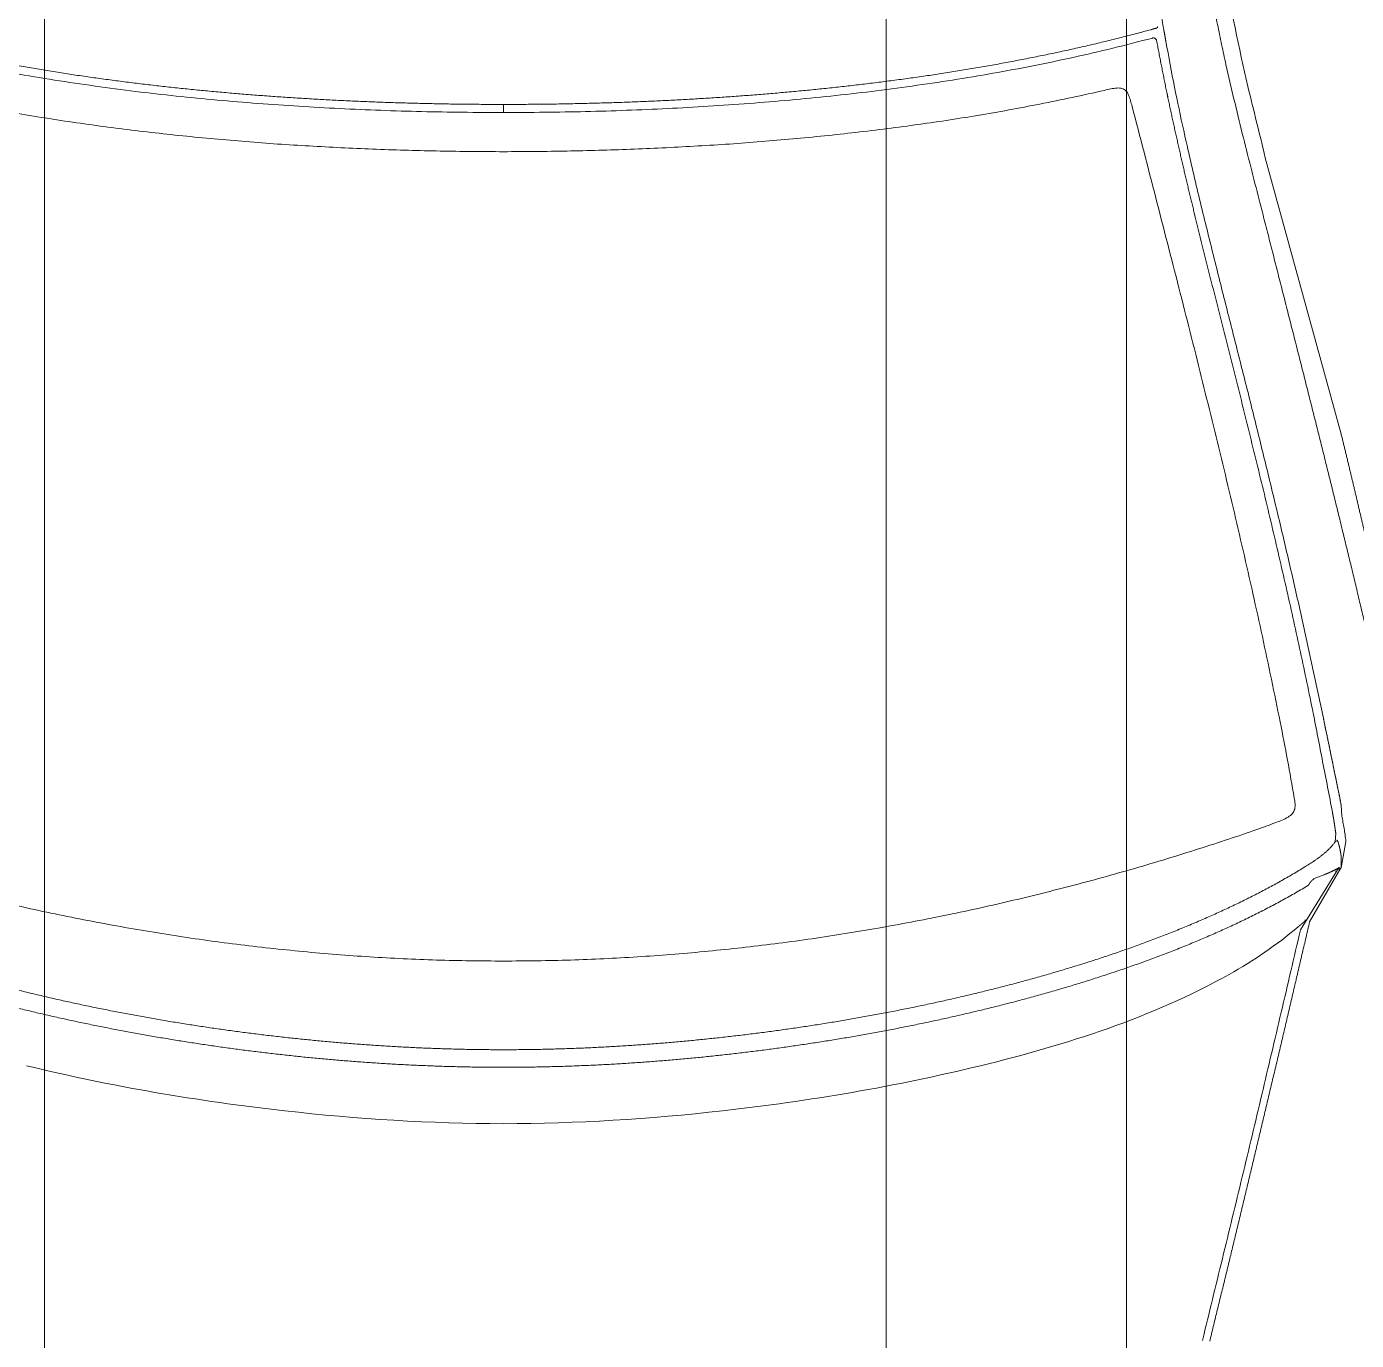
# Model space of a CAD drawing. Header units: metres. Extents: x -13933 to 152404, y -7861 to 21912.
# Drawn here: x 112418.8 to 112529.5, y 2837.1 to 2946.4 of the extents above; entities that cross this region are included whole.
import ezdxf
from ezdxf.xclip import XClip

# ---------------------------------------------------------------- set-up
doc = ezdxf.new("R2010")
doc.units = ezdxf.units.M
doc.header["$LTSCALE"] = 100
doc.header["$MEASUREMENT"] = 0
doc.header["$XCLIPFRAME"] = 0
doc.layers.get('0').update_dxf_attribs({"color": 9, "lineweight": 9})
doc.layers.add('04', color=9, linetype='Continuous', lineweight=9)
doc.layers.add('06B', color=9, linetype='Continuous', lineweight=9)

# ---------------------------------------------------------------- blocks, each defined once
blk = doc.blocks.new('p-araba-polo')
at = {"extrusion": (0, 0, -1)}
for p, q in [((1.1066, 0.7007), (1.0845, 0.6967)), ((1.1367, 0.6968), (1.1276, 0.6974)), ((1.033, 0.6629), (1.0852, 0.695)), ((1.0841, 0.6962), (1.0396, 0.6705)), ((1.1073, 0.6936), (1.1062, 0.6918)), ((1.1134, 0.6923), (1.1062, 0.6918)), ((1.1134, 0.6923), (1.1134, 0.6923)), ((1.6752, 0.6337), (1.4464, 0.6965)), ((1.2187, 0.6724), (1.2188, 0.6725)), ((1.7726, 0.5433), (1.7726, 0.5433)), ((1.7128, 0), (1.7144, 0))]:
    blk.add_line(p, q, dxfattribs=at)
blk.add_line((1.7128, 0), (1.7144, 0))
for points, degree in [([(1.4464, 0.6965), (1.4197, 0.7031), (1.3921, 0.7096), (1.3643, 0.7162), (1.337, 0.7225), (1.3115, 0.7281), (1.2887, 0.7329)], 6), ([(1.2801, 0.7182), (1.3375, 0.7048), (1.3962, 0.6905), (1.4555, 0.6757), (1.5157, 0.6603), (1.5772, 0.6447), (1.6401, 0.6286)], 6), ([(1.0847, 0.695), (1.0835, 0.6928), (1.0823, 0.6906), (1.0812, 0.6883), (1.0802, 0.686), (1.0792, 0.6836)], 5), ([(1.0819, 0.692), (1.0819, 0.692), (1.0819, 0.692), (1.0819, 0.6919)], 3), ([(1.0835, 0.6949), (1.0837, 0.6952), (1.0838, 0.6954), (1.0839, 0.6957), (1.084, 0.6959), (1.0841, 0.6962)], 5), ([(1.0852, 0.695), (1.0851, 0.695), (1.085, 0.695), (1.0849, 0.695), (1.0848, 0.695), (1.0846, 0.695)], 5), ([(1.0847, 0.695), (1.0849, 0.695), (1.085, 0.695), (1.0852, 0.695)], 3), ([(1.0856, 0.6968), (1.0855, 0.6968), (1.0854, 0.6968), (1.0853, 0.6968)], 3), ([(1.0853, 0.6665), (1.0897, 0.6737), (1.0944, 0.6806), (1.0995, 0.687), (1.1062, 0.6918)], 4), ([(1.0895, 0.6969), (1.0887, 0.6969), (1.088, 0.6968), (1.0872, 0.6968), (1.0864, 0.6968), (1.0856, 0.6968)], 5), ([(1.0904, 0.6969), (1.0901, 0.6969), (1.0898, 0.6969), (1.0895, 0.6969)], 3), ([(1.093, 0.6968), (1.0935, 0.6968), (1.094, 0.6968), (1.0944, 0.6967), (1.0949, 0.6967), (1.0954, 0.6966)], 5), ([(1.0954, 0.6966), (1.0957, 0.6966), (1.0959, 0.6965), (1.0962, 0.6965), (1.0964, 0.6965), (1.0967, 0.6964)], 5), ([(1.0967, 0.6964), (1.0963, 0.6965), (1.0958, 0.6965), (1.0954, 0.6966)], 3), ([(1.0967, 0.6964), (1.0969, 0.6964), (1.0972, 0.6963), (1.0974, 0.6963), (1.0977, 0.6962), (1.0979, 0.6962)], 5), ([(1.0979, 0.6962), (1.0975, 0.6963), (1.0971, 0.6963), (1.0967, 0.6964)], 3), ([(1.0979, 0.6962), (1.0992, 0.696), (1.1005, 0.6957), (1.1018, 0.6955), (1.103, 0.6951), (1.1043, 0.6947)], 5), ([(1.1043, 0.6947), (1.1046, 0.6947), (1.1048, 0.6946), (1.1051, 0.6945), (1.1054, 0.6944), (1.1056, 0.6943)], 5), ([(1.1056, 0.6943), (1.1052, 0.6945), (1.1048, 0.6946), (1.1043, 0.6947)], 3), ([(1.1056, 0.6943), (1.1057, 0.6943), (1.1058, 0.6942), (1.1059, 0.6942), (1.1059, 0.6942), (1.106, 0.6942)], 5), ([(1.106, 0.6942), (1.1059, 0.6942), (1.1057, 0.6943), (1.1056, 0.6943)], 3), ([(1.106, 0.6942), (1.1063, 0.6941), (1.1065, 0.694), (1.1067, 0.6939), (1.107, 0.6938), (1.1073, 0.6936)], 5), ([(1.106, 0.6942), (1.106, 0.6942), (1.106, 0.6942), (1.106, 0.6942)], 3), ([(1.1062, 0.6922), (1.1062, 0.6921), (1.1062, 0.6921), (1.1062, 0.692), (1.1062, 0.692), (1.1062, 0.6919)], 5), ([(1.1062, 0.6922), (1.1062, 0.6921), (1.1062, 0.6921), (1.1062, 0.692), (1.1062, 0.692), (1.1062, 0.6919)], 5), ([(1.1062, 0.6919), (1.1062, 0.6919), (1.1062, 0.6919), (1.1062, 0.6919), (1.1062, 0.6919), (1.1062, 0.6919)], 5), ([(1.1062, 0.6919), (1.1062, 0.6919), (1.1062, 0.6919), (1.1062, 0.6919)], 3), ([(1.1073, 0.6936), (1.1073, 0.6935), (1.1074, 0.6935), (1.1074, 0.6934), (1.1074, 0.6934), (1.1075, 0.6933)], 5), ([(1.131, 0.6895), (1.1285, 0.6899), (1.126, 0.6904), (1.1235, 0.6908), (1.121, 0.6912), (1.1184, 0.6916), (1.1159, 0.6919), (1.1134, 0.6923)], 7), ([(1.1356, 0.6887), (1.1356, 0.6887), (1.1356, 0.6886), (1.1355, 0.6886), (1.1355, 0.6886), (1.1355, 0.6886)], 5), ([(1.1355, 0.6886), (1.1355, 0.6886), (1.1355, 0.6886), (1.1356, 0.6886), (1.1356, 0.6887), (1.1356, 0.6887)], 5), ([(1.2091, 0.682), (1.1946, 0.685), (1.1801, 0.688), (1.1656, 0.691), (1.1511, 0.6939), (1.1367, 0.6968)], 5), ([(1.1649, 0.6915), (1.1649, 0.6915), (1.1649, 0.6915)], 2), ([(1.0396, 0.6705), (0.9891, 0.6588), (0.9388, 0.647), (0.8888, 0.6352), (0.839, 0.6234), (0.7894, 0.6115), (0.7401, 0.5995), (0.6909, 0.5874)], 7), ([(0.9187, 0), (0.9187, 0.0992), (0.9262, 0.1979), (0.9398, 0.2961), (0.9595, 0.3936), (0.9846, 0.4892), (1.0189, 0.5845), (1.0701, 0.6696)], 7), ([(1.0853, 0.6665), (1.0348, 0.5843), (0.9999, 0.4894), (0.9745, 0.3944), (0.9546, 0.2963), (0.9409, 0.1982), (0.9333, 0.099), (0.9333, 0)], 7), ([(1.0419, 0.6684), (1.0406, 0.6669), (1.0392, 0.6654), (1.0379, 0.6639), (1.0366, 0.6624), (1.0354, 0.6609)], 5), ([(1.0354, 0.6609), (1.0366, 0.6624), (1.0379, 0.6639), (1.0392, 0.6654), (1.0406, 0.6669), (1.0419, 0.6684)], 5), ([(1.0412, 0.6668), (1.0411, 0.6669), (1.041, 0.667), (1.0408, 0.6672)], 3), ([(1.0412, 0.6668), (1.0411, 0.6668), (1.0411, 0.6669), (1.041, 0.667), (1.0409, 0.6671), (1.0408, 0.6672)], 5), ([(1.0418, 0.6684), (1.0419, 0.6684), (1.0419, 0.6684), (1.0419, 0.6684), (1.0419, 0.6684), (1.0419, 0.6684), (1.0419, 0.6684)], 6), ([(1.0419, 0.6684), (1.0419, 0.6684), (1.0419, 0.6684), (1.0419, 0.6684), (1.0419, 0.6684), (1.0419, 0.6684), (1.0419, 0.6684)], 6), ([(1.07, 0.6707), (1.07, 0.6707), (1.07, 0.6707), (1.07, 0.6707), (1.07, 0.6707), (1.07, 0.6707)], 5), ([(1.07, 0.6707), (1.07, 0.6707), (1.07, 0.6707), (1.07, 0.6707), (1.07, 0.6707), (1.07, 0.6707)], 5), ([(1.0701, 0.6696), (1.0708, 0.6699), (1.0714, 0.6703), (1.0721, 0.6707), (1.0728, 0.6713), (1.0733, 0.6717), (1.0739, 0.6723)], 6), ([(1.2188, 0.6725), (1.2188, 0.6724), (1.2188, 0.6724), (1.2188, 0.6724), (1.2188, 0.6724), (1.2188, 0.6724), (1.2187, 0.6724)], 6), ([(1.0354, 0.6609), (1.0204, 0.6432), (1.0073, 0.6239), (0.996, 0.6037)], 3), ([(0.996, 0.6037), (0.96, 0.5393), (0.9375, 0.4684), (0.92, 0.3968)], 3), ([(1.6292, 0.5746), (1.6467, 0.5703), (1.6643, 0.5661), (1.682, 0.562), (1.6998, 0.558), (1.7178, 0.554), (1.7359, 0.5503), (1.7542, 0.5467), (1.7726, 0.5433)], 8), ([(1.6335, 0.5735), (1.6336, 0.5736), (1.6336, 0.5736), (1.6336, 0.5737), (1.6336, 0.5737), (1.6336, 0.5738), (1.6336, 0.5738)], 6), ([(1.6336, 0.5738), (1.6336, 0.5737), (1.6335, 0.5735)], 2), ([(1.7256, 0.5525), (1.7256, 0.5526), (1.7256, 0.5526), (1.7256, 0.5527)], 3), ([(1.7283, 0.552), (1.7274, 0.5522), (1.7264, 0.5525), (1.7256, 0.5526)], 3), ([(1.7256, 0.5526), (1.7256, 0.5526), (1.7256, 0.5525)], 2), ([(1.7811, 0.5493), (1.7792, 0.5497), (1.7774, 0.55), (1.7755, 0.5503), (1.7736, 0.5507), (1.7718, 0.551)], 5), ([(1.7748, 0.5406), (1.7748, 0.5411), (1.7747, 0.5416), (1.7745, 0.542), (1.7742, 0.5425), (1.7739, 0.5428), (1.7735, 0.5431), (1.7731, 0.5432), (1.7726, 0.5433)], 8), ([(1.7827, 0.5422), (1.7823, 0.5409), (1.782, 0.5396), (1.7816, 0.5384)], 3), ([(1.7827, 0.5422), (1.7825, 0.5414), (1.7823, 0.5406), (1.7821, 0.5399), (1.7818, 0.5391), (1.7816, 0.5384)], 5), ([(1.7832, 0.5436), (1.7831, 0.5434), (1.783, 0.5432), (1.7829, 0.5429), (1.7828, 0.5427), (1.7827, 0.5424), (1.7827, 0.5422)], 6), ([(1.7842, 0.5439), (1.784, 0.5439), (1.7837, 0.544), (1.7835, 0.5439), (1.7834, 0.5438), (1.7832, 0.5436)], 5), ([(1.7816, 0.5384), (1.7532, 0.4338), (1.735, 0.3261), (1.7248, 0.2176), (1.7195, 0.1088), (1.7195, 0)], 5), ([(1.7748, 0.5406), (1.7748, 0.5403), (1.7748, 0.5401), (1.7747, 0.5398)], 3), ([(1.7776, 0.523), (1.7776, 0.523), (1.7776, 0.523), (1.7776, 0.523)], 3), ([(0.9187, 0), (0.9187, -0.0992), (0.9262, -0.1979), (0.9398, -0.2961), (0.9595, -0.3936), (0.9846, -0.4892), (1.0189, -0.5845), (1.0701, -0.6696)], 7), ([(1.0853, -0.6665), (1.0348, -0.5843), (0.9999, -0.4894), (0.9745, -0.3944), (0.9546, -0.2963), (0.9409, -0.1982), (0.9333, -0.099), (0.9333, 0)], 7), ([(1.7144, 0), (1.7154, 0), (1.7162, 0), (1.7165, 0)], 3), ([(1.7144, 0), (1.7154, 0), (1.7162, 0), (1.7165, 0)], 3), ([(1.7195, 0), (1.718, 0), (1.7164, 0), (1.7157, 0), (1.7164, 0), (1.717, 0)], 5), ([(1.7195, 0), (1.718, 0), (1.7164, 0), (1.7157, 0), (1.7164, 0), (1.717, 0)], 5), ([(1.7165, 0), (1.7168, 0), (1.717, 0), (1.7173, 0), (1.7176, 0), (1.7178, 0)], 5), ([(1.7165, 0), (1.7168, 0), (1.717, 0), (1.7173, 0), (1.7176, 0), (1.7178, 0)], 5), ([(1.7816, -0.5384), (1.7532, -0.4338), (1.735, -0.3261), (1.7248, -0.2176), (1.7195, -0.1088), (1.7195, 0)], 5)]:
    blk.add_open_spline(points, degree=degree)
for points, degree, knots in [([(1.1066, 0.7007), (1.1085, 0.7005), (1.1121, 0.7001), (1.1174, 0.6992), (1.1226, 0.6983), (1.1259, 0.6977), (1.1276, 0.6974)], 3, [0, 0, 0, 0, 0.249853, 0.499728, 0.749768, 1, 1, 1, 1]), ([(1.0835, 0.6949), (1.0835, 0.6949), (1.0835, 0.6949), (1.0835, 0.6949), (1.0835, 0.6949), (1.0835, 0.6949), (1.0835, 0.6949), (1.0835, 0.6949), (1.0835, 0.6949), (1.0835, 0.6949), (1.0835, 0.6949)], 5, [0, 0, 0, 0, 0, 0, 1, 1, 1, 1, 1, 1.000001, 1.000001, 1.000001, 1.000001, 1.000001, 1.000001]), ([(1.0853, 0.6968), (1.0851, 0.6968), (1.0847, 0.6968), (1.0844, 0.6966), (1.0841, 0.6965), (1.0841, 0.6963), (1.0841, 0.6962)], 3, [0, 0, 0, 0, 0.226641, 0.489612, 0.73866, 1, 1, 1, 1]), ([(1.093, 0.6968), (1.0925, 0.6969), (1.0916, 0.6969), (1.0908, 0.6969), (1.0904, 0.6969)], 3, [0, 0, 0, 0, 0.627101, 1, 1, 1, 1]), ([(1.0954, 0.6966), (1.095, 0.6967), (1.0942, 0.6968), (1.0934, 0.6968), (1.093, 0.6968)], 3, [0, 0, 0, 0, 0.505636, 1, 1, 1, 1]), ([(1.1073, 0.6936), (1.1072, 0.6936), (1.107, 0.6938), (1.1066, 0.6939), (1.1062, 0.6941), (1.106, 0.6942)], 3, [0, 0, 0, 0, 0.23445, 0.472231, 1, 1, 1, 1]), ([(1.1075, 0.6933), (1.1074, 0.6934), (1.1074, 0.6935), (1.1073, 0.6935), (1.1073, 0.6936)], 3, [0, 0, 0, 0, 0.501057, 1, 1, 1, 1]), ([(1.2133, 0.6735), (1.2066, 0.6748), (1.1931, 0.6775), (1.1725, 0.6814), (1.1518, 0.6855), (1.1379, 0.6882), (1.131, 0.6895)], 3, [0, 0, 0, 0, 0.24266, 0.489789, 0.74853, 1, 1, 1, 1]), ([(1.1367, 0.6968), (1.1487, 0.6944), (1.1728, 0.6895), (1.197, 0.6845), (1.2091, 0.682)], 3, [0, 0, 0, 0, 0.500039, 1, 1, 1, 1]), ([(1.0739, 0.6723), (1.0744, 0.6729), (1.0755, 0.6741), (1.0761, 0.6756), (1.0764, 0.6763)], 3, [0, 0, 0, 0, 0.499911, 1, 1, 1, 1]), ([(1.0764, 0.6763), (1.0769, 0.6775), (1.0778, 0.68), (1.0787, 0.6824), (1.0792, 0.6836)], 3, [0, 0, 0, 0, 0.511036, 1, 1, 1, 1]), ([(1.2091, 0.682), (1.2227, 0.6791), (1.2499, 0.6734), (1.2909, 0.6644), (1.332, 0.6551), (1.3732, 0.6454), (1.4146, 0.6354), (1.4562, 0.6252), (1.4981, 0.6147), (1.5403, 0.604), (1.5829, 0.5932), (1.6118, 0.5861), (1.6262, 0.5825)], 3, [0, 0, 0, 0, 0.100037, 0.200068, 0.300092, 0.40011, 0.500119, 0.600116, 0.700093, 0.80005, 0.900005, 1, 1, 1, 1]), ([(1.6292, 0.5746), (1.6202, 0.5768), (1.6022, 0.5812), (1.5755, 0.5879), (1.5489, 0.5947), (1.5225, 0.6013), (1.4962, 0.608), (1.47, 0.6146), (1.4439, 0.621), (1.4179, 0.6274), (1.3921, 0.6337), (1.3663, 0.6398), (1.3406, 0.6458), (1.315, 0.6517), (1.2895, 0.6574), (1.264, 0.6629), (1.2386, 0.6683), (1.2217, 0.6718), (1.2133, 0.6735)], 3, [0, 0, 0, 0, 0.0625, 0.125, 0.1875, 0.25, 0.3125, 0.375, 0.4375, 0.5, 0.5625, 0.625, 0.6875, 0.75, 0.8125, 0.875, 0.9375, 1, 1, 1, 1]), ([(1.033, 0.6629), (1.0101, 0.6576), (0.9644, 0.6469), (0.8959, 0.6308), (0.8275, 0.6145), (0.7594, 0.598), (0.7142, 0.5869), (0.6916, 0.5814)], 3, [0, 0, 0, 0, 0.200074, 0.400125, 0.600159, 0.800117, 1, 1, 1, 1]), ([(1.1426, 0.6577), (1.141, 0.658), (1.1379, 0.6585), (1.1335, 0.6585), (1.1295, 0.6564), (1.1265, 0.6525), (1.1242, 0.6477), (1.1229, 0.6442), (1.1222, 0.6424)], 3, [0, 0, 0, 0, 0.19548, 0.351811, 0.493077, 0.645392, 0.816793, 1, 1, 1, 1]), ([(1.1222, 0.6424), (1.1229, 0.6442), (1.1242, 0.6477), (1.1265, 0.6525), (1.1295, 0.6564), (1.1335, 0.6585), (1.1379, 0.6585), (1.141, 0.658), (1.1426, 0.6577)], 3, [0, 0, 0, 0, 0.183207, 0.354608, 0.506923, 0.648189, 0.80452, 1, 1, 1, 1]), ([(1.2061, 0.646), (1.1954, 0.6481), (1.1743, 0.6523), (1.1532, 0.6559), (1.1426, 0.6577)], 3, [0, 0, 0, 0, 0.502145, 1, 1, 1, 1]), ([(1.0993, 0.5749), (1.102, 0.5834), (1.1072, 0.5996), (1.1147, 0.6221), (1.1199, 0.6361), (1.1222, 0.6424)], 3, [0, 0, 0, 0, 0.374907, 0.71679, 1, 1, 1, 1]), ([(1.2061, 0.646), (1.2178, 0.6436), (1.2414, 0.6388), (1.2769, 0.6313), (1.3126, 0.6234), (1.3484, 0.6153), (1.3843, 0.6069), (1.4204, 0.5983), (1.4567, 0.5894), (1.4933, 0.5804), (1.53, 0.5712), (1.567, 0.5618), (1.6042, 0.5523), (1.6418, 0.5426), (1.6796, 0.5329), (1.7052, 0.5262), (1.7179, 0.5229)], 3, [0, 0, 0, 0, 0.071429, 0.142858, 0.214287, 0.285715, 0.357144, 0.428573, 0.500002, 0.571431, 0.642859, 0.714288, 0.785716, 0.857144, 0.928573, 1, 1, 1, 1]), ([(1.6752, 0.6337), (1.6948, 0.629), (1.7773, 0.6078), (1.8911, 0.588), (2.0311, 0.5758), (2.1008, 0.5714), (2.1455, 0.5692)], 3, [0, 0, 0, 0, 0.136471, 0.572595, 0.726753, 1, 1, 1, 1]), ([(1.8723, 0.5789), (1.8664, 0.5798), (1.8547, 0.5816), (1.8372, 0.5844), (1.8199, 0.5874), (1.8029, 0.5905), (1.786, 0.5939), (1.7693, 0.5973), (1.7387, 0.604), (1.6953, 0.6144), (1.6584, 0.6239), (1.6401, 0.6286)], 3, [0, 0, 0, 0, 0.072134, 0.144011, 0.215657, 0.287101, 0.358371, 0.42949, 0.500474, 0.752092, 1, 1, 1, 1]), ([(1.6262, 0.5825), (1.6339, 0.5807), (1.6494, 0.5769), (1.6733, 0.5713), (1.7014, 0.5649), (1.7341, 0.558), (1.7591, 0.5533), (1.7718, 0.551)], 3, [0, 0, 0, 0, 0.162021, 0.32887, 0.500021, 0.74634, 1, 1, 1, 1]), ([(1.007, 0), (1.0071, 0.0093), (1.0072, 0.0278), (1.0078, 0.0557), (1.0089, 0.0835), (1.0105, 0.1113), (1.0124, 0.1391), (1.0149, 0.1668), (1.0177, 0.1945), (1.0209, 0.2221), (1.0246, 0.2497), (1.0287, 0.2773), (1.0332, 0.3047), (1.0381, 0.3322), (1.0434, 0.3595), (1.049, 0.3867), (1.0551, 0.4139), (1.0616, 0.441), (1.0684, 0.468), (1.0756, 0.4949), (1.0831, 0.5217), (1.091, 0.5484), (1.0965, 0.5661), (1.0993, 0.5749)], 3, [0, 0, 0, 0, 0.047619, 0.095238, 0.142857, 0.190476, 0.238095, 0.285714, 0.333333, 0.380952, 0.428571, 0.47619, 0.523809, 0.571428, 0.619047, 0.666666, 0.714285, 0.761904, 0.809523, 0.857143, 0.904762, 0.952381, 1, 1, 1, 1]), ([(1.7718, 0.551), (1.7733, 0.5507), (1.7764, 0.5502), (1.7795, 0.5496), (1.7811, 0.5493)], 3, [0, 0, 0, 0, 0.5, 1, 1, 1, 1]), ([(1.7748, 0.5406), (1.7748, 0.5409), (1.7747, 0.5416), (1.7742, 0.5424), (1.7735, 0.5431), (1.7729, 0.5432), (1.7726, 0.5433)], 3, [0, 0, 0, 0, 0.250001, 0.500007, 0.750005, 1, 1, 1, 1]), ([(1.7811, 0.5493), (1.7869, 0.5483), (1.7986, 0.5463), (1.8165, 0.5434), (1.8347, 0.5406), (1.8532, 0.5379), (1.8721, 0.5354), (1.8913, 0.533), (1.9187, 0.5299), (1.9546, 0.5264), (1.9991, 0.5226), (2.0291, 0.5206), (2.0442, 0.5196)], 3, [0, 0, 0, 0, 0.068934, 0.138708, 0.209326, 0.28079, 0.353094, 0.426221, 0.500139, 0.664458, 0.831511, 1, 1, 1, 1]), ([(1.7832, 0.5436), (1.7831, 0.5434), (1.7829, 0.5429), (1.7827, 0.5424), (1.7827, 0.5422)], 3, [0, 0, 0, 0, 0.483515, 1, 1, 1, 1]), ([(1.7842, 0.5439), (1.784, 0.5439), (1.7836, 0.544), (1.7833, 0.5437), (1.7832, 0.5436)], 3, [0, 0, 0, 0, 0.530721, 1, 1, 1, 1]), ([(1.7128, 0), (1.7128, 0.0114), (1.7129, 0.0341), (1.7135, 0.0682), (1.7145, 0.1023), (1.716, 0.1363), (1.7179, 0.1703), (1.7202, 0.2043), (1.7231, 0.2383), (1.7264, 0.2722), (1.7302, 0.3061), (1.7347, 0.3398), (1.7397, 0.3735), (1.7453, 0.4071), (1.7515, 0.4405), (1.7585, 0.4738), (1.7661, 0.5069), (1.7718, 0.5288), (1.7747, 0.5398)], 3, [0, 0, 0, 0, 0.0625, 0.125001, 0.187501, 0.250001, 0.312502, 0.375002, 0.437502, 0.500002, 0.562502, 0.625002, 0.687502, 0.750002, 0.812502, 0.875001, 0.937501, 1, 1, 1, 1]), ([(1.7747, 0.5398), (1.7747, 0.5399), (1.7748, 0.5402), (1.7748, 0.5405), (1.7748, 0.5406)], 3, [0, 0, 0, 0, 0.499981, 1, 1, 1, 1]), ([(1.7179, 0.5229), (1.7195, 0.5224), (1.7226, 0.5216), (1.7271, 0.5202), (1.7308, 0.5181), (1.7331, 0.5145), (1.7333, 0.5099), (1.7324, 0.505), (1.7316, 0.5016), (1.7312, 0.4998)], 3, [0, 0, 0, 0, 0.155607, 0.308809, 0.443172, 0.561441, 0.688648, 0.838161, 1, 1, 1, 1]), ([(1.7312, 0.4998), (1.7316, 0.5016), (1.7324, 0.505), (1.7333, 0.5099), (1.7331, 0.5145), (1.7308, 0.5181), (1.7271, 0.5202), (1.7226, 0.5216), (1.7195, 0.5224), (1.7179, 0.5229)], 3, [0, 0, 0, 0, 0.161839, 0.311352, 0.438559, 0.556828, 0.691191, 0.844393, 1, 1, 1, 1]), ([(1.7198, 0.4462), (1.7216, 0.4552), (1.7252, 0.4731), (1.7292, 0.4909), (1.7312, 0.4998)], 3, [0, 0, 0, 0, 0.5006, 1, 1, 1, 1]), ([(1.7312, 0.4998), (1.7292, 0.4909), (1.7252, 0.4731), (1.7216, 0.4552), (1.7198, 0.4462)], 3, [0, 0, 0, 0, 0.4994, 1, 1, 1, 1]), ([(1.7198, 0.4462), (1.7181, 0.4376), (1.7148, 0.4203), (1.7103, 0.3943), (1.7061, 0.3683), (1.7024, 0.3422), (1.6989, 0.316), (1.6958, 0.2898), (1.693, 0.2636), (1.6905, 0.2373), (1.6882, 0.211), (1.6863, 0.1847), (1.6847, 0.1584), (1.6833, 0.132), (1.6821, 0.1056), (1.6813, 0.0792), (1.6807, 0.0528), (1.6803, 0.0264), (1.6802, 0.0088), (1.6802, 0)], 3, [0, 0, 0, 0, 0.058823, 0.117647, 0.17647, 0.235293, 0.294117, 0.35294, 0.411764, 0.470587, 0.529411, 0.588235, 0.647058, 0.705882, 0.764705, 0.823529, 0.882353, 0.941176, 1, 1, 1, 1]), ([(0.92, 0.3968), (0.9028, 0.3261), (0.8804, 0.1943), (0.8718, 0.0608), (0.8718, 0)], 3, [0, 0, 0, 0, 0.54461, 1, 1, 1, 1]), ([(0.92, -0.3968), (0.9028, -0.3261), (0.8804, -0.1943), (0.8718, -0.0608), (0.8718, 0)], 3, [0, 0, 0, 0, 0.54461, 1, 1, 1, 1]), ([(1.007, 0), (1.0071, -0.0093), (1.0072, -0.0278), (1.0078, -0.0557), (1.0089, -0.0835), (1.0105, -0.1113), (1.0124, -0.1391), (1.0149, -0.1668), (1.0177, -0.1945), (1.0209, -0.2221), (1.0246, -0.2497), (1.0287, -0.2773), (1.0332, -0.3047), (1.0381, -0.3322), (1.0434, -0.3595), (1.049, -0.3867), (1.0551, -0.4139), (1.0616, -0.441), (1.0684, -0.468), (1.0756, -0.4949), (1.0831, -0.5217), (1.091, -0.5484), (1.0965, -0.5661), (1.0993, -0.5749)], 3, [0, 0, 0, 0, 0.047619, 0.095238, 0.142857, 0.190476, 0.238095, 0.285714, 0.333333, 0.380952, 0.428571, 0.47619, 0.523809, 0.571428, 0.619047, 0.666666, 0.714285, 0.761904, 0.809523, 0.857143, 0.904762, 0.952381, 1, 1, 1, 1]), ([(1.7198, -0.4462), (1.7181, -0.4376), (1.7148, -0.4203), (1.7103, -0.3943), (1.7061, -0.3683), (1.7024, -0.3422), (1.6989, -0.316), (1.6958, -0.2898), (1.693, -0.2636), (1.6905, -0.2373), (1.6882, -0.211), (1.6863, -0.1847), (1.6847, -0.1583), (1.6833, -0.132), (1.6821, -0.1056), (1.6813, -0.0792), (1.6807, -0.0528), (1.6803, -0.0264), (1.6802, -0.0088), (1.6802, 0)], 3, [0, 0, 0, 0, 0.058823, 0.117647, 0.17647, 0.235293, 0.294117, 0.35294, 0.411764, 0.470587, 0.529411, 0.588235, 0.647058, 0.705882, 0.764705, 0.823529, 0.882353, 0.941176, 1, 1, 1, 1]), ([(1.7128, 0), (1.7128, -0.0114), (1.7129, -0.0341), (1.7135, -0.0682), (1.7145, -0.1022), (1.716, -0.1363), (1.7179, -0.1703), (1.7202, -0.2043), (1.7231, -0.2383), (1.7264, -0.2722), (1.7302, -0.3061), (1.7347, -0.3398), (1.7397, -0.3735), (1.7453, -0.4071), (1.7515, -0.4405), (1.7585, -0.4738), (1.7661, -0.5069), (1.7718, -0.5288), (1.7747, -0.5398)], 3, [0, 0, 0, 0, 0.0625, 0.125001, 0.187501, 0.250001, 0.312502, 0.375002, 0.437502, 0.500002, 0.562502, 0.625002, 0.687502, 0.750002, 0.812502, 0.875001, 0.937501, 1, 1, 1, 1]), ([(1.7165, 0), (1.7165, 0), (1.7165, 0), (1.7165, 0), (1.7165, 0), (1.7165, 0), (1.7165, 0), (1.7165, 0), (1.7165, 0), (1.7165, 0), (1.7165, 0)], 5, [0, 0, 0, 0, 0, 0, 1, 1, 1, 1, 1, 1.000001, 1.000001, 1.000001, 1.000001, 1.000001, 1.000001]), ([(1.7165, 0), (1.7165, 0), (1.7165, 0), (1.7165, 0), (1.7165, 0), (1.7165, 0), (1.7165, 0)], 3, [0, 0, 0, 0, 1, 1, 1, 1.000001, 1.000001, 1.000001, 1.000001]), ([(1.7165, 0), (1.7165, 0), (1.7165, 0), (1.7165, 0), (1.7165, 0), (1.7165, 0), (1.7165, 0), (1.7165, 0), (1.7165, 0), (1.7165, 0), (1.7165, 0)], 5, [0, 0, 0, 0, 0, 0, 1, 1, 1, 1, 1, 1.000001, 1.000001, 1.000001, 1.000001, 1.000001, 1.000001]), ([(1.7165, 0), (1.7165, 0), (1.7165, 0), (1.7165, 0), (1.7165, 0), (1.7165, 0), (1.7165, 0)], 3, [0, 0, 0, 0, 1, 1, 1, 1.000001, 1.000001, 1.000001, 1.000001]), ([(1.7178, 0), (1.7178, 0), (1.7178, 0), (1.7178, 0), (1.7178, 0), (1.7178, 0), (1.7178, 0), (1.7178, 0), (1.7178, 0), (1.7178, 0), (1.7178, 0)], 5, [0, 0, 0, 0, 0, 0, 1, 1, 1, 1, 1, 1.000001, 1.000001, 1.000001, 1.000001, 1.000001, 1.000001]), ([(1.7178, 0), (1.7178, 0), (1.7178, 0), (1.7178, 0), (1.7178, 0), (1.7178, 0), (1.7178, 0), (1.7178, 0), (1.7178, 0), (1.7178, 0), (1.7178, 0)], 5, [0, 0, 0, 0, 0, 0, 1, 1, 1, 1, 1, 1.000001, 1.000001, 1.000001, 1.000001, 1.000001, 1.000001])]:
    blk.add_open_spline(points, degree=degree, knots=knots)

msp = doc.modelspace()

# ---------------------------------------------------------------- linework, layer by layer
at = {"layer": '06B'}
for points in [[(112490.34, 2423.17), (112420.34, 2423.17), (112420.34, 3193.17), (112490.34, 3193.17)], [(112580.34, 2423.17), (112510.34, 2423.17), (112510.34, 3193.17), (112580.34, 3193.17)]]:
    msp.add_lwpolyline(points, close=True, dxfattribs=at)

# ---------------------------------------------------------------- block references
at = {"layer": '04'}
ref = msp.add_blockref('p-araba-polo', (112458.52, 2767.93), dxfattribs=dict(at, xscale=-100, yscale=100, zscale=100, rotation=269.9999999998917))
XClip(ref).set_block_clipping_path([(-0.0924763951, -0.9835002962), (4.0650970395, 0.9845199444)])

doc.saveas('drawing.dxf')
